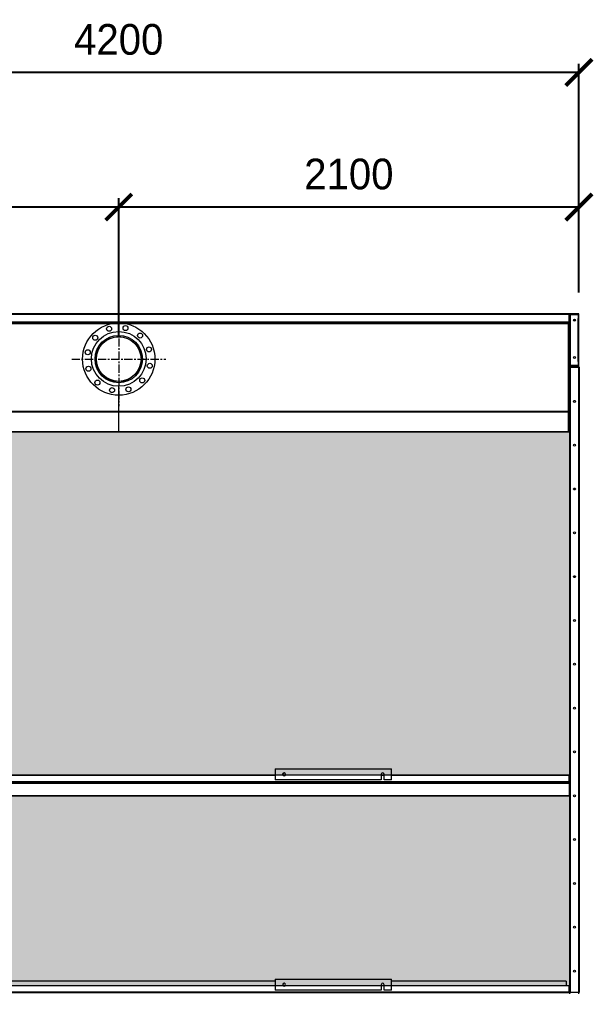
# Model space of a CAD drawing. Header units: millimetres. Extents: x 2408 to 34521, y 2746 to 25454.
# Drawn here: x 24686 to 27305, y 11056 to 15497 of the extents above; entities that cross this region are included whole.
import ezdxf

# ---------------------------------------------------------------- set-up
doc = ezdxf.new("R2010")
doc.units = ezdxf.units.MM
doc.linetypes.add('CENTER', pattern=[2, 1.25, -0.25, 0.25, -0.25])
doc.layers.add('center', color=1, linetype='CENTER')
doc.layers.add('냉각탑_dim', color=1, linetype='Continuous')
doc.styles.add('HY울릉도L', font='')
doc.styles.get('HY울릉도L').set_extended_font_data('HY울릉도L')
doc.dimstyles.new('성지DIM', dxfattribs={"dimtxt": 3.5, "dimasz": 3, "dimexe": 1, "dimexo": 2.5, "dimgap": 2, "dimtad": 1, "dimdec": 0, "dimzin": 3, "dimdsep": 46, "dimtxsty": 'HY울릉도L', "dimblk": 'ARCHTICK', "dimcen": -2, "dimclrd": 256, "dimclre": 256, "dimclrt": 7, "dimadec": 0, "dimazin": 0, "dimtfac": 1, "dimtdec": 0, "dimtofl": 0, "dimtmove": 0, "dimatfit": 3, "dimfxl": 1, "dimtolj": 1, "dimtzin": 0, "dimlwe": -1, "dimarcsym": 0})
pattern_1 = [(0, (-386660.355, -76007.685), (57.15, 32.9955677), [38.1, -76.2]), (120, (-386660.355, -76007.685), (-57.15, 32.995568), [38.1, -76.2]), (60, (-386660.355, -76007.685), (1e-07, 65.9911357), [-76.2, 38.1])]

# ---------------------------------------------------------------- blocks, each defined once
blk = doc.blocks.new('_ArchTick')
at = {"color": 0, "linetype": 'ByBlock', "const_width": 0.15}
blk.add_lwpolyline([(-0.5, -0.5), (0.5, 0.5)], dxfattribs=at)
blk = doc.blocks.new('*D279')
at = {"layer": 'Defpoints', "color": 0, "transparency": 16777216}
for p in [(23039.1, 14640.6), (23039.1, 14150.5), (25139.1, 13947.9)]:
    blk.add_point(p, dxfattribs=at)
at = {"layer": '냉각탑_dim', "transparency": 16777216}
for p, q in [((23039.1, 14250.5), (23039.1, 14680.6)), ((25139.1, 14047.9), (25139.1, 14680.6))]:
    blk.add_line(p, q, dxfattribs=at)
at = {"layer": '냉각탑_dim', "lineweight": -2, "transparency": 16777216}
blk.add_line((25139.1, 14640.6), (23039.1, 14640.6), dxfattribs=at)
at = {"layer": '냉각탑_dim', "lineweight": -2, "transparency": 16777216, "xscale": 120, "yscale": 120, "zscale": 120, "rotation": 180}
blk.add_blockref('_ArchTick', (23039.1, 14640.6), dxfattribs=at)
at = {"layer": '냉각탑_dim', "lineweight": -2, "transparency": 16777216, "xscale": 120, "yscale": 120, "zscale": 120}
blk.add_blockref('_ArchTick', (25139.1, 14640.6), dxfattribs=at)
at = {"layer": '냉각탑_dim', "color": 7, "transparency": 16777216, "insert": (24089.1, 14790.6), "char_height": 140, "attachment_point": 5, "style": 'HY울릉도L'}
blk.add_mtext('\\A1;2100', dxfattribs=at)
blk = doc.blocks.new('*D273')
at = {"layer": 'Defpoints', "color": 0, "transparency": 16777216}
for p in [(25139.1, 14640.6), (27239.1, 14152.2), (25139.1, 13947.9)]:
    blk.add_point(p, dxfattribs=at)
at = {"layer": '냉각탑_dim', "transparency": 16777216}
for p, q in [((25139.1, 14047.9), (25139.1, 14680.6)), ((27239.1, 14252.2), (27239.1, 14680.6))]:
    blk.add_line(p, q, dxfattribs=at)
at = {"layer": '냉각탑_dim', "lineweight": -2, "transparency": 16777216}
blk.add_line((27239.1, 14640.6), (25139.1, 14640.6), dxfattribs=at)
at = {"layer": '냉각탑_dim', "lineweight": -2, "transparency": 16777216, "xscale": 120, "yscale": 120, "zscale": 120, "rotation": 180}
blk.add_blockref('_ArchTick', (25139.1, 14640.6), dxfattribs=at)
at = {"layer": '냉각탑_dim', "lineweight": -2, "transparency": 16777216, "xscale": 120, "yscale": 120, "zscale": 120}
blk.add_blockref('_ArchTick', (27239.1, 14640.6), dxfattribs=at)
at = {"layer": '냉각탑_dim', "color": 7, "transparency": 16777216, "insert": (26189.1, 14790.6), "char_height": 140, "attachment_point": 5, "style": 'HY울릉도L'}
blk.add_mtext('\\A1;2100', dxfattribs=at)
blk = doc.blocks.new('*D280')
at = {"layer": 'Defpoints', "color": 0, "transparency": 16777216}
for p in [(23039.1, 15254.9), (23039.1, 14150.5), (27239.1, 14150.6)]:
    blk.add_point(p, dxfattribs=at)
at = {"layer": '냉각탑_dim', "transparency": 16777216}
for p, q in [((23039.1, 14250.5), (23039.1, 15294.9)), ((27239.1, 14250.6), (27239.1, 15294.9))]:
    blk.add_line(p, q, dxfattribs=at)
at = {"layer": '냉각탑_dim', "lineweight": -2, "transparency": 16777216}
blk.add_line((27239.1, 15254.9), (23039.1, 15254.9), dxfattribs=at)
at = {"layer": '냉각탑_dim', "lineweight": -2, "transparency": 16777216, "xscale": 120, "yscale": 120, "zscale": 120, "rotation": 180}
blk.add_blockref('_ArchTick', (23039.1, 15254.9), dxfattribs=at)
at = {"layer": '냉각탑_dim', "lineweight": -2, "transparency": 16777216, "xscale": 120, "yscale": 120, "zscale": 120}
blk.add_blockref('_ArchTick', (27239.1, 15254.9), dxfattribs=at)
at = {"layer": '냉각탑_dim', "color": 7, "transparency": 16777216, "insert": (25139.1, 15404.9), "char_height": 140, "attachment_point": 5, "style": 'HY울릉도L'}
blk.add_mtext('\\A1;4200', dxfattribs=at)
blk = doc.blocks.new('2')
at = {"lineweight": 20}
h = blk.add_hatch(dxfattribs=at)
h.set_pattern_fill('HONEY', scale=12)
h.set_pattern_definition(pattern_1)
h.paths.add_polyline_path([(27197.1, 12047.7), (27197.1, 13614.2), (23086.5, 13614.2), (23086.5, 12047.7)])
h = blk.add_hatch(dxfattribs=at)
h.set_pattern_fill('HONEY', scale=12)
h.set_pattern_definition(pattern_1)
h.paths.add_polyline_path([(23086.5, 11954.4), (23086.5, 11086.1), (27197.1, 11086.1), (27197.1, 11954.4)])
at = {"color": 7, "lineweight": 20}
for p, q in [((27193.4, 14150.5), (23084.8, 14150.5)), ((27191.7, 14153.9), (23086.5, 14153.9)), ((23084.8, 14117.3), (27193.4, 14117.3)), ((23084.8, 14113.9), (27193.4, 14113.9)), ((23086.5, 14111.9), (27191.7, 14111.9)), ((23086.5, 14108.5), (27191.7, 14108.5)), ((27158.5, 14112.3), (25045.1, 14112.3)), ((27197.1, 11058.7), (27197.1, 13980.9)), ((27199.9, 11057.3), (27199.9, 13915.9)), ((27237.9, 11057.3), (27237.9, 13910.5)), ((27240.7, 11057.3), (27240.7, 13910.5)), ((27197.1, 13707.6), (23086.5, 13707.6)), ((27197.1, 13704.3), (23086.5, 13704.3)), ((23078.3, 13614.2), (27197.1, 13614.2)), ((23081.1, 13616.8), (27197.1, 13616.8)), ((25853.5, 12046.1), (23084.7, 12046.1)), ((25853.5, 12047.7), (23089.1, 12047.7)), ((23084.5, 12019), (27193.7, 12019)), ((23084.5, 12011.7), (27193.7, 12011.7)), ((23085.9, 12015.9), (27192.3, 12015.9)), ((23085.9, 12014.2), (27192.3, 12014.2)), ((23084.5, 11954.4), (27193.7, 11954.4)), ((23084.5, 11954.2), (27193.7, 11954.2)), ((27193.7, 11954.1), (23084.5, 11954.1)), ((25853.5, 11107.7), (23089.1, 11107.7)), ((23084.5, 11059), (27193.7, 11059)), ((25853.5, 11086.1), (23084.7, 11086.1)), ((23085.9, 11055.9), (27192.3, 11055.9))]:
    blk.add_line(p, q, dxfattribs=at)
at = {"color": 7, "lineweight": 20, "ltscale": 0.000208336}
blk.add_line((27191.7, 14153.9), (27192.2, 14153.9), dxfattribs=at)
at = {"color": 7, "lineweight": 20, "ltscale": 2.9878e-05}
blk.add_line((27191.8, 14153.9), (27191.7, 14153.9), dxfattribs=at)
at = {"color": 7, "lineweight": 20, "ltscale": 1.24078e-05}
blk.add_line((27191.8, 14153.9), (27191.7, 14153.9), dxfattribs=at)
at = {"color": 7, "lineweight": 20, "ltscale": 7.39921e-06}
blk.add_line((27191.7, 14153.9), (27191.7, 14153.9), dxfattribs=at)
at = {"color": 7, "lineweight": 20, "ltscale": 1.55721e-05}
blk.add_line((27192.2, 14153.9), (27192.2, 14153.9), dxfattribs=at)
at = {"color": 7, "lineweight": 20, "ltscale": 0.000625116}
blk.add_line((27193.7, 14153.9), (27192.2, 14153.9), dxfattribs=at)
at = {"color": 7, "lineweight": 20, "ltscale": 0.001131}
blk.add_line((27193.4, 14153.2), (27193.4, 14150.5), dxfattribs=at)
at = {"color": 7, "lineweight": 20, "ltscale": 0.000414935}
for p, q in [((27193.4, 14152.2), (27194.1, 14152.9)), ((27196.1, 14152.9), (27195.4, 14152.2))]:
    blk.add_line(p, q, dxfattribs=at)
at = {"color": 7, "lineweight": 20, "ltscale": 0.013833}
blk.add_line((27193.4, 14150.5), (27193.4, 14117.3), dxfattribs=at)
at = {"color": 7, "lineweight": 20, "ltscale": 0.000708334}
blk.add_line((27193.4, 14150.5), (27195.1, 14150.5), dxfattribs=at)
at = {"color": 7, "lineweight": 20, "ltscale": 4.50677e-05}
blk.add_line((27193.8, 14153.9), (27193.7, 14153.9), dxfattribs=at)
at = {"color": 7, "lineweight": 20, "ltscale": 1.38381e-05}
blk.add_line((27193.8, 14153.9), (27193.7, 14153.9), dxfattribs=at)
at = {"color": 7, "lineweight": 20, "ltscale": 1.22548e-05}
blk.add_line((27193.8, 14153.9), (27193.7, 14153.9), dxfattribs=at)
at = {"color": 7, "lineweight": 20, "ltscale": 6.372e-06}
blk.add_line((27193.7, 14153.9), (27193.7, 14153.9), dxfattribs=at)
at = {"color": 7, "lineweight": 20, "ltscale": 1.23239e-05}
blk.add_line((27193.8, 14153.9), (27193.7, 14153.9), dxfattribs=at)
at = {"color": 7, "lineweight": 20, "ltscale": 0.000334243}
blk.add_line((27194.8, 14151.9), (27195.6, 14151.9), dxfattribs=at)
at = {"color": 7, "lineweight": 20, "ltscale": 0.014417}
blk.add_line((27195.1, 14115.9), (27195.1, 14150.5), dxfattribs=at)
at = {"color": 7, "lineweight": 20, "ltscale": 0.000125672}
blk.add_line((27195.3, 14151.9), (27195.6, 14151.9), dxfattribs=at)
at = {"color": 7, "lineweight": 20, "ltscale": 0.000547297}
blk.add_line((27195.4, 14153.2), (27195.4, 14151.9), dxfattribs=at)
at = {"color": 7, "lineweight": 20, "ltscale": 0.015}
blk.add_line((27195.6, 14151.9), (27195.6, 14115.9), dxfattribs=at)
at = {"color": 7, "lineweight": 20, "ltscale": 0.00062562}
blk.add_line((27197.1, 14150.5), (27195.6, 14150.5), dxfattribs=at)
at = {"color": 7, "lineweight": 20, "ltscale": 0.000331381}
blk.add_line((27196.3, 14152.8), (27196.8, 14152.2), dxfattribs=at)
at = {"color": 7, "lineweight": 20, "ltscale": 0.000379592}
blk.add_line((27196.7, 14152.2), (27197.6, 14152.2), dxfattribs=at)
at = {"color": 7, "lineweight": 20, "ltscale": 0.097167}
blk.add_line((27197.1, 13917.3), (27197.1, 14150.5), dxfattribs=at)
blk.add_line((27197.1, 13917.3), (27197.1, 14150.5), dxfattribs=at)
at = {"color": 7, "lineweight": 20, "ltscale": 0.000448698}
for p, q in [((27197.8, 14152.6), (27198.7, 14151.9)), ((27197.8, 13915.3), (27198.7, 13915.9))]:
    blk.add_line(p, q, dxfattribs=at)
at = {"color": 7, "lineweight": 20, "ltscale": 0.001002}
for p, q in [((27198.1, 14151.9), (27200.5, 14151.9)), ((27198.1, 13915.9), (27200.5, 13915.9))]:
    blk.add_line(p, q, dxfattribs=at)
at = {"color": 7, "lineweight": 20, "ltscale": 0.000832099}
blk.add_line((27200.5, 14153.9), (27198.5, 14153.9), dxfattribs=at)
at = {"color": 7, "lineweight": 20, "ltscale": 0.000271651}
blk.add_line((27198.5, 14153.9), (27198.5, 14153.3), dxfattribs=at)
at = {"color": 7, "lineweight": 20, "ltscale": 0.014667}
for p, q in [((27200.5, 14153.9), (27235.7, 14153.9)), ((27235.7, 14153.9), (27200.5, 14153.9)), ((27200.5, 14151.9), (27235.7, 14151.9)), ((27235.7, 13915.9), (27200.5, 13915.9)), ((27200.5, 13915.9), (27235.7, 13915.9)), ((27235.7, 13913.9), (27200.5, 13913.9))]:
    blk.add_line(p, q, dxfattribs=at)
at = {"color": 7, "lineweight": 20, "ltscale": 0.000375}
for p, q in [((27200.5, 14151), (27200.5, 14151.9)), ((27193.9, 14110.2), (27193.9, 14111.1)), ((27195.1, 14109), (27195.1, 14109.9)), ((27200.5, 13916.8), (27200.5, 13915.9)), ((27195.1, 13894.8), (27195.1, 13893.9)), ((27195.1, 11059.2), (27195.1, 11058.3))]:
    blk.add_line(p, q, dxfattribs=at)
at = {"color": 7, "lineweight": 20, "ltscale": 0.01525}
for p, q in [((27200.5, 14151), (27237.1, 14151)), ((27237.1, 13916.8), (27200.5, 13916.8))]:
    blk.add_line(p, q, dxfattribs=at)
at = {"color": 7, "lineweight": 20, "ltscale": 0.097583}
blk.add_line((27200.5, 13916.8), (27200.5, 14151), dxfattribs=at)
at = {"color": 7, "lineweight": 20, "ltscale": 0.000583263}
blk.add_line((27237.1, 14153.9), (27235.7, 14153.9), dxfattribs=at)
at = {"color": 7, "lineweight": 20, "ltscale": 0.000374085}
blk.add_line((27235.7, 14151), (27235.7, 14151.9), dxfattribs=at)
at = {"color": 7, "lineweight": 20, "ltscale": 0.081667}
for p, q in [((27235.7, 13935.9), (27235.7, 14131.9)), ((27239.1, 13935.9), (27239.1, 14131.9))]:
    blk.add_line(p, q, dxfattribs=at)
at = {"color": 7, "lineweight": 20, "ltscale": 0.000583333}
for p, q in [((27235.7, 14131.9), (27237.1, 14131.9)), ((27237.1, 13935.9), (27235.7, 13935.9)), ((27199.9, 11055.9), (27199.9, 11057.3)), ((27237.5, 11055.9), (27237.5, 11057.3))]:
    blk.add_line(p, q, dxfattribs=at)
at = {"color": 7, "lineweight": 20, "ltscale": 0.000127061}
blk.add_line((27237.1, 14153.9), (27237.1, 14153.6), dxfattribs=at)
at = {"color": 7, "lineweight": 20, "ltscale": 0.007958}
for p, q in [((27237.1, 14131.9), (27237.1, 14151)), ((27237.1, 13916.8), (27237.1, 13935.9))]:
    blk.add_line(p, q, dxfattribs=at)
at = {"color": 7, "lineweight": 20, "ltscale": 0.006917}
for p, q in [((27237.1, 14133.9), (27237.1, 14150.5)), ((27239.1, 14133.9), (27239.1, 14150.5)), ((27237.1, 13917.3), (27237.1, 13933.9)), ((27239.1, 13917.3), (27239.1, 13933.9))]:
    blk.add_line(p, q, dxfattribs=at)
at = {"color": 7, "lineweight": 20, "ltscale": 0.000833333}
for p, q in [((27239.1, 14133.9), (27237.1, 14133.9)), ((27239.1, 14131.9), (27237.1, 14131.9)), ((27195.1, 14110.2), (27193.1, 14110.2)), ((27195.1, 14108.5), (27193.1, 14108.5)), ((27239.1, 13933.9), (27237.1, 13933.9)), ((27239.1, 13933.9), (27237.1, 13933.9))]:
    blk.add_line(p, q, dxfattribs=at)
at = {"color": 7, "lineweight": 20, "ltscale": 0.00018978}
blk.add_line((27238.7, 14152.2), (27239.1, 14152.2), dxfattribs=at)
at = {"color": 7, "lineweight": 20, "ltscale": 0.000708455}
blk.add_line((27239.1, 14150.5), (27239.1, 14152.2), dxfattribs=at)
at = {"color": 7, "lineweight": 20, "ltscale": 0.000832424}
blk.add_line((27239.1, 14131.9), (27239.1, 14133.9), dxfattribs=at)
at = {"color": 7, "lineweight": 20, "ltscale": 0.001417}
for p, q in [((24839.1, 14108.5), (24839.1, 14111.9)), ((27191.7, 14108.5), (27191.7, 14111.9)), ((27191.7, 14108.5), (27195.1, 14108.5)), ((27193.4, 14117.3), (27193.4, 14113.9)), ((27239.1, 13935.9), (27235.7, 13935.9))]:
    blk.add_line(p, q, dxfattribs=at)
at = {"color": 7, "lineweight": 20, "ltscale": 0.000833322}
blk.add_line((25045.1, 14113.9), (25045.1, 14111.9), dxfattribs=at)
at = {"color": 7, "lineweight": 20, "ltscale": 0.014833}
blk.add_line((25139.1, 14072.9), (25139.1, 14108.5), dxfattribs=at)
at = {"color": 7, "lineweight": 20, "ltscale": 5.44556e-06}
blk.add_line((25711.7, 14111.9), (25711.7, 14111.9), dxfattribs=at)
at = {"color": 7, "lineweight": 20, "ltscale": 9.52936e-06}
blk.add_line((25711.7, 14111.9), (25711.7, 14111.9), dxfattribs=at)
at = {"color": 7, "lineweight": 20, "ltscale": 5.46643e-06}
blk.add_line((25720, 14111.9), (25720, 14111.9), dxfattribs=at)
at = {"color": 7, "lineweight": 20, "ltscale": 9.52935e-06}
blk.add_line((25720, 14111.9), (25720, 14111.9), dxfattribs=at)
at = {"color": 7, "lineweight": 20, "ltscale": 0.00067235}
blk.add_line((27158.5, 14112.3), (27158.5, 14113.9), dxfattribs=at)
at = {"color": 7, "lineweight": 20, "ltscale": 0.000160787}
blk.add_line((27158.5, 14111.9), (27158.5, 14112.3), dxfattribs=at)
at = {"color": 7, "lineweight": 20, "ltscale": 1.33962e-05}
blk.add_line((27190.3, 14111.9), (27190.2, 14111.9), dxfattribs=at)
at = {"color": 7, "lineweight": 20, "ltscale": 9.52934e-06}
blk.add_line((27190.2, 14111.9), (27190.2, 14111.9), dxfattribs=at)
at = {"color": 7, "lineweight": 20, "ltscale": 0.000708462}
blk.add_line((27193.4, 14111.9), (27191.7, 14111.9), dxfattribs=at)
at = {"color": 7, "lineweight": 20, "ltscale": 0.000166667}
blk.add_line((27191.7, 14111.1), (27192.1, 14111.1), dxfattribs=at)
at = {"color": 7, "lineweight": 20, "ltscale": 0.142705}
for p, q in [((27191.7, 13614.2), (27191.7, 14108.5)), ((27195.1, 13616.8), (27195.1, 14108.5))]:
    blk.add_line(p, q, dxfattribs=at)
at = {"color": 7, "lineweight": 20, "ltscale": 0.00075}
blk.add_line((27192.1, 14111.1), (27193.9, 14111.1), dxfattribs=at)
at = {"color": 7, "lineweight": 20, "ltscale": 0.000708333}
for p, q in [((27193.1, 14110.2), (27193.1, 14108.5)), ((27193.4, 14115.9), (27195.1, 14115.9)), ((27195.1, 14110.2), (27195.1, 14108.5)), ((25410.6, 12014.2), (25410.6, 12015.9)), ((25414, 12014.2), (25414, 12015.9)), ((25432.2, 12014.2), (25432.2, 12015.9)), ((25435.6, 12014.2), (25435.6, 12015.9)), ((27165.1, 12015.9), (27165.1, 12014.2)), ((27191.7, 12014.2), (27191.7, 12015.9))]:
    blk.add_line(p, q, dxfattribs=at)
at = {"color": 7, "lineweight": 20, "ltscale": 0.000874532}
blk.add_line((27193.4, 14114), (27193.4, 14111.9), dxfattribs=at)
at = {"color": 7, "lineweight": 20, "ltscale": 0.00083325}
blk.add_line((27195.4, 14113.9), (27193.4, 14113.9), dxfattribs=at)
at = {"color": 7, "lineweight": 20, "ltscale": 0.000333342}
blk.add_line((27193.4, 14111.9), (27193.4, 14111.1), dxfattribs=at)
at = {"color": 7, "lineweight": 20, "ltscale": 0.000708036}
blk.add_line((27193.4, 14111.9), (27195.1, 14111.9), dxfattribs=at)
at = {"color": 7, "lineweight": 20, "ltscale": 0.000208346}
blk.add_line((27195.1, 14115.9), (27195.6, 14115.9), dxfattribs=at)
at = {"color": 7, "lineweight": 20, "ltscale": 0.001543}
blk.add_line((27195.1, 14110.2), (27195.1, 14113.9), dxfattribs=at)
at = {"color": 7, "lineweight": 20, "ltscale": 1.27636e-06}
blk.add_line((27195.1, 14109), (27195.1, 14109), dxfattribs=at)
at = {"color": 7, "lineweight": 20, "ltscale": 0.000833337}
blk.add_line((27195.1, 14108.5), (27197.1, 14108.5), dxfattribs=at)
at = {"color": 7, "lineweight": 20, "ltscale": 0.000831268}
blk.add_line((27195.4, 14115.9), (27195.4, 14113.9), dxfattribs=at)
at = {"color": 7, "lineweight": 20, "ltscale": 0.000625612}
blk.add_line((27197.1, 14115.9), (27195.6, 14115.9), dxfattribs=at)
at = {"color": 7, "lineweight": 20, "ltscale": 0.000833465}
blk.add_line((27197.1, 13980.9), (27195.1, 13980.9), dxfattribs=at)
at = {"color": 7, "lineweight": 20, "ltscale": 0.00337}
for p, q in [((27197.1, 13909.2), (27197.1, 13917.3)), ((27197.1, 11050.6), (27197.1, 11058.7))]:
    blk.add_line(p, q, dxfattribs=at)
at = {"color": 7, "lineweight": 20, "ltscale": 0.000912135}
for p, q in [((27197.7, 13910.5), (27199.9, 13910.5)), ((27199.9, 11057.3), (27197.7, 11057.3))]:
    blk.add_line(p, q, dxfattribs=at)
at = {"color": 7, "lineweight": 20, "ltscale": 0.000341711}
for p, q in [((27197.9, 13911.1), (27198.5, 13910.5)), ((27194.3, 12016.7), (27193.7, 12017.3)), ((27194.3, 11056.7), (27193.7, 11057.3)), ((27197.9, 11056.7), (27198.5, 11057.3))]:
    blk.add_line(p, q, dxfattribs=at)
at = {"color": 7, "lineweight": 20, "ltscale": 0.000583334}
for p, q in [((27199.9, 13911.9), (27199.9, 13910.5)), ((27237.5, 13911.9), (27237.5, 13910.5)), ((27195.1, 12018.7), (27193.7, 12018.7)), ((27195.1, 12011.4), (27193.7, 12011.4)), ((27195.1, 11058.7), (27193.7, 11058.7))]:
    blk.add_line(p, q, dxfattribs=at)
at = {"color": 7, "lineweight": 20, "ltscale": 0.015667}
for p, q in [((27237.5, 13911.9), (27199.9, 13911.9)), ((27237.5, 11055.9), (27199.9, 11055.9))]:
    blk.add_line(p, q, dxfattribs=at)
at = {"color": 7, "lineweight": 20, "ltscale": 0.015833}
for p, q in [((27199.9, 13910.5), (27237.9, 13910.5)), ((27199.9, 11057.3), (27237.9, 11057.3))]:
    blk.add_line(p, q, dxfattribs=at)
at = {"color": 7, "lineweight": 20, "ltscale": 0.000832722}
for p, q in [((27200.5, 13911.9), (27200.5, 13913.9)), ((27235.7, 13911.9), (27235.7, 13913.9))]:
    blk.add_line(p, q, dxfattribs=at)
at = {"color": 7, "lineweight": 20, "ltscale": 0.000374998}
blk.add_line((27235.7, 13915.9), (27235.7, 13916.8), dxfattribs=at)
at = {"color": 7, "lineweight": 20, "ltscale": 0.001167}
for p, q in [((27237.9, 13910.5), (27240.7, 13910.5)), ((27237.9, 11057.3), (27240.7, 11057.3))]:
    blk.add_line(p, q, dxfattribs=at)
at = {"color": 7, "lineweight": 20, "ltscale": 0.000832419}
blk.add_line((27239.1, 13933.9), (27239.1, 13935.9), dxfattribs=at)
at = {"color": 7, "lineweight": 20, "ltscale": 0.002832}
for p, q in [((27239.1, 13910.5), (27239.1, 13917.3)), ((27239.1, 11050.5), (27239.1, 11057.3))]:
    blk.add_line(p, q, dxfattribs=at)
at = {"color": 7, "lineweight": 20, "ltscale": 0.024121}
blk.add_line((25139.1, 13765), (25139.1, 13822.9), dxfattribs=at)
at = {"color": 7, "lineweight": 20, "ltscale": 0.036483}
blk.add_line((25139.1, 13616.8), (25139.1, 13781.9), dxfattribs=at)
at = {"color": 7, "lineweight": 20, "ltscale": 0.001354}
for p, q in [((25139.1, 13765), (25139.1, 13761.8)), ((24839.1, 13707.6), (24839.1, 13704.3))]:
    blk.add_line(p, q, dxfattribs=at)
at = {"color": 7, "lineweight": 20, "ltscale": 0.220833}
for p, q in [((25853.5, 12076.5), (26383.5, 12076.5)), ((25853.5, 11116.5), (26383.5, 11116.5))]:
    blk.add_line(p, q, dxfattribs=at)
at = {"color": 7, "lineweight": 20, "ltscale": 0.020754}
for p, q in [((25853.5, 12076.5), (25853.5, 12026.7)), ((26383.5, 12026.7), (26383.5, 12076.5)), ((25853.5, 11116.5), (25853.5, 11066.7)), ((26383.5, 11066.7), (26383.5, 11116.5))]:
    blk.add_line(p, q, dxfattribs=at)
at = {"color": 7, "lineweight": 20, "ltscale": 0.004285}
blk.add_line((25898.7, 12047.7), (25888.4, 12047.7), dxfattribs=at)
at = {"color": 7, "lineweight": 20, "ltscale": 0.002776}
blk.add_line((25896.9, 12046.1), (25890.2, 12046.1), dxfattribs=at)
at = {"color": 7, "lineweight": 20, "ltscale": 0.010377}
for p, q in [((26337, 12051.6), (26337, 12026.7)), ((26350, 12026.7), (26350, 12051.6)), ((26337, 11091.6), (26337, 11066.7)), ((26350, 11066.7), (26350, 11091.6))]:
    blk.add_line(p, q, dxfattribs=at)
at = {"color": 7, "lineweight": 20, "ltscale": 0.005417}
for p, q in [((26350, 12047.7), (26337, 12047.7)), ((26350, 12046.1), (26337, 12046.1)), ((26350, 11086.1), (26337, 11086.1))]:
    blk.add_line(p, q, dxfattribs=at)
at = {"color": 7, "lineweight": 20, "ltscale": 0.081917}
for p, q in [((27180.1, 12047.7), (26383.5, 12047.7)), ((27180.1, 11107.7), (26383.5, 11107.7))]:
    blk.add_line(p, q, dxfattribs=at)
at = {"color": 7, "lineweight": 20, "ltscale": 0.0875}
for p, q in [((27193.5, 12046.1), (26383.5, 12046.1)), ((27193.5, 11086.1), (26383.5, 11086.1))]:
    blk.add_line(p, q, dxfattribs=at)
at = {"color": 7, "lineweight": 20, "ltscale": 0.000666714}
blk.add_line((27180.1, 12047.7), (27180.1, 12046.1), dxfattribs=at)
at = {"color": 7, "lineweight": 20, "ltscale": 0.000666667}
blk.add_line((27195.1, 12047.9), (27193.5, 12047.9), dxfattribs=at)
at = {"color": 0, "lineweight": 20}
for p, q in [((27193.5, 12047.9), (27193.5, 12046.1)), ((27193.5, 12046.1), (27193.7, 12046.1))]:
    blk.add_line(p, q, dxfattribs=at)
at = {"color": 7, "lineweight": 20, "ltscale": 0.01129}
for p, q in [((27193.7, 12019), (27193.7, 12046.1)), ((27193.7, 11059), (27193.7, 11086.1))]:
    blk.add_line(p, q, dxfattribs=at)
at = {"color": 7, "lineweight": 20, "ltscale": 0.012167}
for p, q in [((27195.1, 12047.9), (27195.1, 12018.7)), ((27195.1, 12011.4), (27195.1, 11982.2))]:
    blk.add_line(p, q, dxfattribs=at)
at = {"color": 7, "lineweight": 20, "ltscale": 0.000976837}
blk.add_line((25216.6, 12015.9), (25218.2, 12014.2), dxfattribs=at)
at = {"color": 7, "lineweight": 20, "ltscale": 0.000977023}
for p, q in [((25216.8, 12015.9), (25218.4, 12014.2)), ((25223.9, 12015.9), (25225.5, 12014.2)), ((25239.1, 12014.2), (25237.4, 12015.9)), ((25265, 12015.9), (25266.6, 12014.2)), ((25287.3, 12014.2), (25285.7, 12015.9))]:
    blk.add_line(p, q, dxfattribs=at)
at = {"color": 7, "lineweight": 20, "ltscale": 0.000976955}
blk.add_line((25280.2, 12014.2), (25278.6, 12015.9), dxfattribs=at)
at = {"color": 7, "lineweight": 20, "ltscale": 0.201458}
for p, q in [((26337, 12026.7), (25853.5, 12026.7)), ((26337, 12026.5), (25853.5, 12026.5)), ((26337, 11066.7), (25853.5, 11066.7)), ((26337, 11066.6), (25853.5, 11066.6))]:
    blk.add_line(p, q, dxfattribs=at)
at = {"color": 7, "lineweight": 20, "ltscale": 7.26298e-05}
for p, q in [((25853.5, 12026.7), (25853.5, 12026.5)), ((26337, 12026.7), (26337, 12026.5)), ((26350, 12026.7), (26350, 12026.5)), ((26383.5, 12026.7), (26383.5, 12026.5)), ((25853.5, 11066.7), (25853.5, 11066.6)), ((26337, 11066.7), (26337, 11066.6)), ((26350, 11066.7), (26350, 11066.6)), ((26383.5, 11066.7), (26383.5, 11066.6))]:
    blk.add_line(p, q, dxfattribs=at)
at = {"color": 7, "lineweight": 20, "ltscale": 0.013958}
for p, q in [((26383.5, 12026.7), (26350, 12026.7)), ((26383.5, 12026.5), (26350, 12026.5)), ((26383.5, 11066.7), (26350, 11066.7)), ((26383.5, 11066.6), (26350, 11066.6))]:
    blk.add_line(p, q, dxfattribs=at)
at = {"color": 7, "lineweight": 20, "ltscale": 4.81672e-06}
blk.add_line((27192.3, 12014.2), (27192.3, 12014.2), dxfattribs=at)
at = {"color": 7, "lineweight": 20, "ltscale": 0.00080569}
blk.add_line((27193.1, 12016), (27193.1, 12014.1), dxfattribs=at)
at = {"color": 7, "lineweight": 20, "ltscale": 0.000967409}
for p, q in [((27193.7, 12016.6), (27193.7, 12019)), ((27193.7, 11056.6), (27193.7, 11059))]:
    blk.add_line(p, q, dxfattribs=at)
at = {"color": 7, "lineweight": 20, "ltscale": 0.000849957}
blk.add_line((27193.7, 12013.7), (27193.7, 12011.7), dxfattribs=at)
at = {"color": 7, "lineweight": 20, "ltscale": 0.000341712}
blk.add_line((27194.3, 12013.4), (27193.7, 12012.8), dxfattribs=at)
at = {"color": 7, "lineweight": 20, "ltscale": 0.023877}
blk.add_line((27193.7, 12011.7), (27193.7, 11954.4), dxfattribs=at)
at = {"color": 7, "lineweight": 20, "ltscale": 0.003042}
blk.add_line((27195.1, 12018.7), (27195.1, 12011.4), dxfattribs=at)
at = {"color": 7, "lineweight": 20, "ltscale": 0.000583335}
blk.add_line((27195.1, 11982.2), (27193.7, 11982.2), dxfattribs=at)
at = {"color": 7, "lineweight": 20, "ltscale": 5.81038e-05}
blk.add_line((27193.7, 11954.1), (27193.7, 11954.4), dxfattribs=at)
at = {"color": 7, "lineweight": 20, "ltscale": 0.009}
blk.add_line((27180.1, 11107.7), (27180.1, 11086.1), dxfattribs=at)
at = {"color": 7, "lineweight": 20, "ltscale": 0.002765}
blk.add_line((25896.8, 11086.1), (25890.2, 11086.1), dxfattribs=at)
at = {"color": 7, "lineweight": 20, "ltscale": 0.003208}
blk.add_line((27195.1, 11058.7), (27195.1, 11051), dxfattribs=at)
at = {"color": 7, "lineweight": 20, "ltscale": 0.000882011}
blk.add_line((27193.1, 11056), (27193.1, 11053.9), dxfattribs=at)
at = {"color": 7, "lineweight": 20, "ltscale": 0.000833304}
blk.add_line((27235.7, 11053.9), (27235.7, 11055.9), dxfattribs=at)
at = {"color": 0, "lineweight": 20, "elevation": 0}
for points in [[(23086.5, 13614.2), (27197.1, 13614.2), (27197.1, 12047.7), (23086.5, 12047.7)], [(23086.5, 11954.4), (27197.1, 11954.4), (27197.1, 11086.1), (23086.5, 11086.1)]]:
    blk.add_lwpolyline(points, close=True, dxfattribs=at)
at = {"color": 7, "lineweight": 20}
for centre, radius in [((27218.1, 14123.9), 4.5), ((25139.1, 13946.9), 165), ((25094.9, 14085), 11.5), ((25169.9, 14088.6), 11.5), ((25139.1, 13947.9), 125), ((25031.8, 14044.4), 11.5), ((25139.1, 13946.9), 108.2), ((25139.1, 13946.9), 102.5), ((25139.1, 13946.9), 101.8), ((25236.6, 14054.3), 11.5), ((24997.4, 13977.7), 11.5), ((25277.2, 13991.1), 11.5), ((27218.1, 13953.9), 4.5), ((25001, 13902.7), 11.5), ((25280.8, 13916.2), 11.5), ((25246.5, 13849.4), 11.5), ((25041.6, 13839.6), 11.5), ((25108.4, 13805.2), 11.5), ((25183.3, 13808.8), 11.5), ((27218.1, 13753.9), 4.5), ((27218.1, 13553.9), 4.5), ((27218.1, 13353.9), 4.5), ((27218.1, 13153.9), 4.5), ((27218.1, 12953.9), 4.5), ((27218.1, 12753.9), 4.5), ((27218.1, 12553.9), 4.5), ((27218.1, 12353.9), 4.5), ((27218.1, 12153.9), 4.5), ((27218.1, 11953.9), 4.5), ((27218.1, 11753.9), 4.5), ((27218.1, 11553.9), 4.5), ((27218.1, 11353.9), 4.5), ((27218.1, 11153.9), 4.5)]:
    blk.add_circle(centre, radius, dxfattribs=at)
for centre, radius, start, end in [((24835.2, 14150.5), 3.4, 89.1059, 90), ((24843.5, 14150.5), 3.4, 90, 90.8941), ((25713.7, 14150.5), 3.4, 89.1059, 90), ((25722, 14150.5), 3.4, 90, 90.8941), ((27191.7, 14150.5), 3.4, 0, 90), ((27192.2, 14150.5), 3.4, 24.3157, 90), ((27193.7, 14150.5), 3.4, 0.702, 90), ((27198.5, 14150.5), 3.4, 90, 134.9998), ((27200.5, 14150.5), 3.4, 90, 180), ((27200.5, 14150.5), 3.4, 90, 180), ((27218.1, 14129.9), 4.5, 221.8143, 318.1832), ((27216.1, 14129.9), 3, 247.6973, 329.1521), ((27235.7, 14150.5), 3.4, 0, 90), ((27235.7, 14150.5), 3.4, 0, 90), ((27235.7, 14150.5), 1.4, 20.9248, 90), ((27192.2, 14117.3), 3.4, 290.6601, 335.6839), ((27191.7, 14117.3), 3.4, 300, 335.6837), ((27191.7, 14117.3), 3.4, 359.7733, 0), ((27193.7, 14117.3), 3.4, 300, 335.6837), ((27192.2, 14117.3), 3.4, 359.8044, 0), ((27200.5, 13917.3), 3.4, 180, 217.0589), ((27200.5, 13917.3), 3.4, 180, 270), ((27199.9, 13909.1), 2.8, 90, 180), ((27235.7, 13917.3), 3.4, 270, 0), ((27235.7, 13917.3), 1.4, 270, 339.0626), ((27235.7, 13917.3), 1.4, 270, 339.0751), ((27236.3, 13909.1), 2.8, 30, 64.6233), ((27192.3, 12018.7), 2.8, 270, 0), ((27192.3, 12011.4), 2.8, 0, 90), ((27192.3, 11058.7), 2.8, 270, 0), ((27199.9, 11058.7), 2.8, 180, 270), ((27236.3, 11058.7), 2.8, 295.3767, 330)]:
    blk.add_arc(centre, radius, start, end, dxfattribs=at)
for centre, major_axis, ratio, start_param, end_param in [((27192.3, 14108.4), (-2.8, 0), 0.965926, 3.858864, 4.104144), ((27191.7, 13900.1), (3.4, 0), 0.087156, 0, 0.006877), ((25893.5, 12051.6), (6.5, 0), 0.996195, 0, 3.141593), ((25893.5, 12051.4), (6.5, 0), 0.996195, 0.013467, 3.128141), ((25893.5, 12051.6), (6.5, 0), 0.996195, 3.141593, 6.283185), ((26343.5, 12051.6), (6.5, 0), 0.996195, 0, 3.141593), ((26343.5, 12051.4), (6.5, 0), 0.996195, 0, 3.141593), ((25893.5, 11091.6), (6.5, 0), 0.996195, 0, 3.141593), ((25893.5, 11091.5), (6.5, 0), 0.996195, 0.013467, 3.128141), ((25893.5, 11091.6), (6.5, 0), 0.996195, 3.141593, 6.283185), ((26343.5, 11091.6), (6.5, 0), 0.996195, 0, 3.141593), ((26343.5, 11091.5), (6.5, 0), 0.996195, 0, 3.141593)]:
    blk.add_ellipse(centre, major_axis=major_axis, ratio=ratio, start_param=start_param, end_param=end_param, dxfattribs=at)
for points in [[(27193.4, 14153.2), (27193.1, 14153.5), (27192.8, 14153.7), (27192.4, 14153.8), (27192.1, 14153.9), (27191.7, 14153.9)], [(27195.4, 14153.2), (27195.1, 14153.5), (27194.8, 14153.7), (27194.4, 14153.8), (27194.1, 14153.9), (27193.7, 14153.9)], [(27197.7, 13910.5), (27197.5, 13910.2), (27197.3, 13910), (27197.2, 13909.7), (27197.1, 13909.4), (27197.1, 13909.1)], [(27193.7, 12016.6), (27193.4, 12016.4), (27193.2, 12016.2), (27192.9, 12016), (27192.6, 12015.9), (27192.3, 12015.9)], [(27193.7, 12013.7), (27193.4, 12013.9), (27193.2, 12014.1), (27192.9, 12014.2), (27192.6, 12014.2), (27192.3, 12014.2)], [(27197.7, 11057.3), (27197.5, 11057.6), (27197.3, 11057.9), (27197.2, 11058.2), (27197.1, 11058.4), (27197.1, 11058.7)], [(27193.7, 11056.6), (27193.4, 11056.4), (27193.2, 11056.2), (27192.9, 11056), (27192.6, 11055.9), (27192.3, 11055.9)]]:
    blk.add_open_spline(points, degree=5, dxfattribs=at)
for points, knots in [([(27198.1, 14151.9), (27197.8, 14151.7), (27197.5, 14151.4), (27197.3, 14151.2), (27197.2, 14150.9), (27197.1, 14150.6), (27197.1, 14150.6), (27197.1, 14150.5), (27197.1, 14150.5)], [0, 0, 0, 0, 0, 0, 4.644554, 4.644554, 4.644554, 5.125492, 5.125492, 5.125492, 5.125492, 5.125492, 5.125492]), ([(27197.1, 13980.9), (27197.1, 13981), (27197.1, 13981.1), (27197, 13981.2), (27196.7, 13981.5), (27196.3, 13981.7), (27195.9, 13981.8), (27195.5, 13982), (27195.1, 13982.1)], [0, 0, 0, 0, 0, 0, 2.029663, 2.029663, 2.029663, 5.473953, 5.473953, 5.473953, 5.473953, 5.473953, 5.473953]), ([(27198.1, 13915.9), (27197.8, 13916.2), (27197.5, 13916.4), (27197.3, 13916.7), (27197.2, 13917), (27197.1, 13917.2), (27197.1, 13917.3), (27197.1, 13917.3), (27197.1, 13917.3)], [0, 0, 0, 0, 0, 0, 4.644554, 4.644554, 4.644554, 5.125492, 5.125492, 5.125492, 5.125492, 5.125492, 5.125492])]:
    blk.add_open_spline(points, degree=5, knots=knots, dxfattribs=at)
at = {"layer": 'center', "lineweight": 20, "ltscale": 30}
for p, q in [((25139.1, 14161.4), (25139.1, 13732.4)), ((24924.6, 13946.9), (25353.6, 13946.9))]:
    blk.add_line(p, q, dxfattribs=at)

msp = doc.modelspace()

# ---------------------------------------------------------------- block references
msp.add_blockref('2', (0, 0))

# ---------------------------------------------------------------- dimensions: what is measured, and where the dimension line sits
at = {"layer": '냉각탑_dim'}
for base, p1, p2, picture, middle in [((23039.1, 15254.9), (27239.1, 14150.6), (23039.1, 14150.5), '*D280', (25139.1, 15404.9)), ((23039.1, 14640.6), (25139.1, 13947.9), (23039.1, 14150.5), '*D279', (24089.1, 14790.6)), ((25139.1, 14640.6), (27239.1, 14152.2), (25139.1, 13947.9), '*D273', (26189.1, 14790.6))]:
    dim = msp.add_linear_dim(base=base, p1=p1, p2=p2, dimstyle='성지DIM', override={"dimscale": 40}, dxfattribs=at)
    dim.commit()
    dim.dimension.update_dxf_attribs({"geometry": picture, "text_midpoint": middle})

doc.saveas('drawing.dxf')
